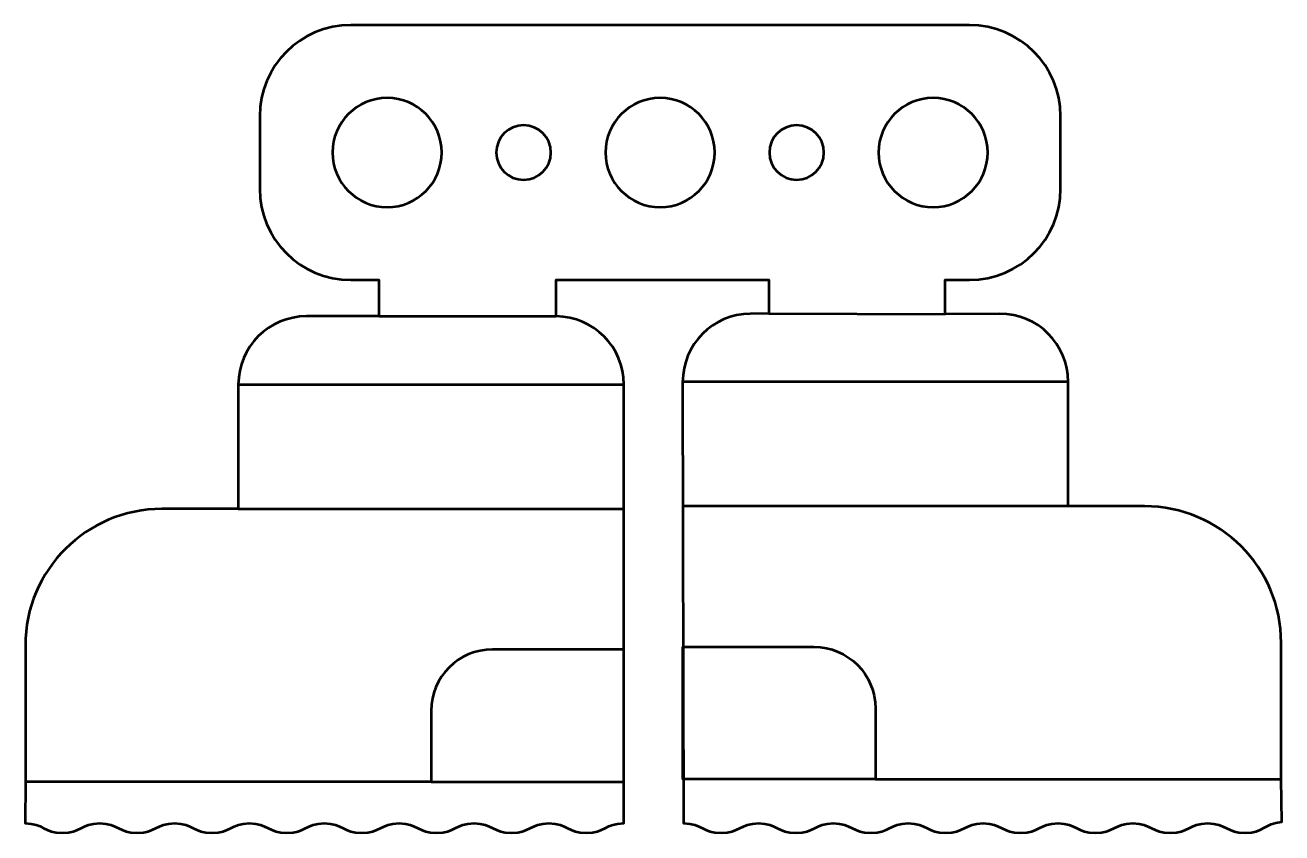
# Model space of a CAD drawing. Header units: centimetres. Extents: x -2.99 to 3.92, y -1.74 to 2.7.
import ezdxf

# ---------------------------------------------------------------- set-up
doc = ezdxf.new("R2010")
doc.units = ezdxf.units.CM
doc.header["$MEASUREMENT"] = 0
doc.layers.add('Layer 1', color=7, linetype='Continuous')

msp = doc.modelspace()

# ---------------------------------------------------------------- linework, layer by layer
at = {"layer": 'Layer 1', "lineweight": 53}
for points, knots in [([(2.2, 1.3), (2.2, 1.3), (2.06657, 1.3), (2.06657, 1.3), (2.06657, 1.3), (2.06657, 1.3), (2.06657, 1.1118), (2.06657, 1.1118), (2.06657, 1.1118), (2.06657, 1.1118), (2.36686, 1.11463), (2.36686, 1.11463), (2.36686, 1.11463), (2.57403, 1.11463), (2.74203, 0.94663), (2.74203, 0.73945), (2.74203, 0.73945), (2.74203, 0.73945), (2.74203, 0.05629), (2.74203, 0.05629), (2.74203, 0.05629), (2.74203, 0.05629), (3.16193, 0.05629), (3.16193, 0.05629), (3.16193, 0.05629), (3.57601, 0.05629), (3.91204, -0.27971), (3.91204, -0.69379), (3.91204, -0.69379), (3.91204, -0.69379), (3.91204, -1.44387), (3.91204, -1.44387), (3.91204, -1.44387), (3.91204, -1.44387), (3.91588, -1.6783), (3.91588, -1.6783), (3.91588, -1.6783), (3.81695, -1.68561), (3.81695, -1.73812), (3.71419, -1.73812), (3.71419, -1.73812), (3.61135, -1.73812), (3.61135, -1.68561), (3.50854, -1.68561), (3.50854, -1.68561), (3.40573, -1.68561), (3.40573, -1.73812), (3.30292, -1.73812), (3.30292, -1.73812), (3.20009, -1.73812), (3.20009, -1.68561), (3.09727, -1.68561), (3.09727, -1.68561), (2.99447, -1.68561), (2.99447, -1.73812), (2.89163, -1.73812), (2.89163, -1.73812), (2.78882, -1.73812), (2.78882, -1.68561), (2.68601, -1.68561), (2.68601, -1.68561), (2.58318, -1.68561), (2.58318, -1.73812), (2.48032, -1.73812), (2.48032, -1.73812), (2.37755, -1.73812), (2.37755, -1.68561), (2.27479, -1.68561), (2.27479, -1.68561), (2.17198, -1.68561), (2.17198, -1.73812), (2.06915, -1.73812), (2.06915, -1.73812), (1.96634, -1.73812), (1.96634, -1.68561), (1.86353, -1.68561), (1.86353, -1.68561), (1.76072, -1.68561), (1.76072, -1.73812), (1.65788, -1.73812), (1.65788, -1.73812), (1.55505, -1.73812), (1.55505, -1.68561), (1.45221, -1.68561), (1.45221, -1.68561), (1.34929, -1.68561), (1.34929, -1.73812), (1.24643, -1.73812), (1.24643, -1.73812), (1.1436, -1.73812), (1.1436, -1.68561), (1.04077, -1.68561), (1.04077, -1.68561), (0.93782, -1.68561), (0.93782, -1.73812), (0.83491, -1.73812), (0.83491, -1.73812), (0.73197, -1.73812), (0.73197, -1.68561), (0.62905, -1.68561), (0.62905, -1.68561), (0.62905, -1.68561), (0.62379, 0.73945), (0.62379, 0.73945), (0.62379, 0.73945), (0.62379, 0.94531), (0.78967, 1.11251), (0.99526, 1.11463), (0.99526, 1.11463), (0.99526, 1.11463), (1.09714, 1.11545), (1.09714, 1.11545), (1.09714, 1.11545), (1.09714, 1.11545), (1.09714, 1.3), (1.09714, 1.3), (1.09714, 1.3), (1.09714, 1.3), (-0.0707, 1.3), (-0.0707, 1.3), (-0.0707, 1.3), (-0.0707, 1.3), (-0.0707, 1.10021), (-0.0707, 1.10021), (-0.0707, 1.10021), (0.13488, 1.09809), (0.30078, 0.93089), (0.30078, 0.72504), (0.30078, 0.72504), (0.30078, 0.72504), (0.30073, -1.4583), (0.30073, -1.4583), (0.30073, -1.4583), (0.30073, -1.4583), (0.30069, -1.68551), (0.30069, -1.68551), (0.30069, -1.68551), (0.19779, -1.68561), (0.19779, -1.73812), (0.09486, -1.73812), (0.09486, -1.73812), (-0.00806, -1.73812), (-0.00806, -1.68561), (-0.11098, -1.68561), (-0.11098, -1.68561), (-0.21384, -1.68561), (-0.21384, -1.73812), (-0.31667, -1.73812), (-0.31667, -1.73812), (-0.41955, -1.73812), (-0.41955, -1.68561), (-0.52245, -1.68561), (-0.52245, -1.68561), (-0.62528, -1.68561), (-0.62528, -1.73812), (-0.72813, -1.73812), (-0.72813, -1.73812), (-0.83094, -1.73812), (-0.83094, -1.68561), (-0.93376, -1.68561), (-0.93376, -1.68561), (-1.03657, -1.68561), (-1.03657, -1.73812), (-1.1394, -1.73812), (-1.1394, -1.73812), (-1.24221, -1.73812), (-1.24221, -1.68561), (-1.34503, -1.68561), (-1.34503, -1.68561), (-1.44779, -1.68561), (-1.44779, -1.73812), (-1.55056, -1.73812), (-1.55056, -1.73812), (-1.65339, -1.73812), (-1.65339, -1.68561), (-1.75625, -1.68561), (-1.75625, -1.68561), (-1.85905, -1.68561), (-1.85905, -1.73812), (-1.96188, -1.73812), (-1.96188, -1.73812), (-2.0647, -1.73812), (-2.0647, -1.68561), (-2.16751, -1.68561), (-2.16751, -1.68561), (-2.27034, -1.68561), (-2.27034, -1.73812), (-2.37315, -1.73812), (-2.37315, -1.73812), (-2.47596, -1.73812), (-2.47596, -1.68561), (-2.57878, -1.68561), (-2.57878, -1.68561), (-2.6816, -1.68561), (-2.6816, -1.73812), (-2.78441, -1.73812), (-2.78441, -1.73812), (-2.88718, -1.73812), (-2.88718, -1.68561), (-2.98872, -1.6855), (-2.98872, -1.6855), (-2.98872, -1.6855), (-2.98747, -1.4583), (-2.98747, -1.4583), (-2.98747, -1.4583), (-2.98747, -1.4583), (-2.98746, -0.70821), (-2.98746, -0.70821), (-2.98746, -0.70821), (-2.98746, -0.29413), (-2.65144, 0.04188), (-2.23737, 0.04188), (-2.23737, 0.04188), (-2.23737, 0.04188), (-1.81747, 0.04188), (-1.81747, 0.04188), (-1.81747, 0.04188), (-1.81747, 0.04188), (-1.81747, 0.72504), (-1.81747, 0.72504), (-1.81747, 0.72504), (-1.81747, 0.93221), (-1.64947, 1.10021), (-1.4423, 1.10021), (-1.4423, 1.10021), (-1.4423, 1.10021), (-1.0457, 1.10023), (-1.0457, 1.10023), (-1.0457, 1.10023), (-1.0457, 1.10023), (-1.0457, 1.3), (-1.0457, 1.3), (-1.0457, 1.3), (-1.0457, 1.3), (-1.2, 1.3), (-1.2, 1.3), (-1.2, 1.3), (-1.47614, 1.3), (-1.7, 1.52386), (-1.7, 1.8), (-1.7, 1.8), (-1.7, 1.8), (-1.7, 2.2), (-1.7, 2.2), (-1.7, 2.2), (-1.7, 2.47614), (-1.47614, 2.7), (-1.2, 2.7), (-1.2, 2.7), (-1.2, 2.7), (2.2, 2.7), (2.2, 2.7), (2.2, 2.7), (2.47614, 2.7), (2.7, 2.47614), (2.7, 2.2), (2.7, 2.2), (2.7, 2.2), (2.7, 1.8), (2.7, 1.8), (2.7, 1.8), (2.7, 1.52386), (2.47614, 1.3), (2.2, 1.3)], [0, 0, 0, 0, 0.0149254, 0.0149254, 0.0149254, 0.0149254, 0.0298507, 0.0298507, 0.0298507, 0.0298507, 0.0447761, 0.0447761, 0.0447761, 0.0447761, 0.0597015, 0.0597015, 0.0597015, 0.0597015, 0.0746269, 0.0746269, 0.0746269, 0.0746269, 0.0895522, 0.0895522, 0.0895522, 0.0895522, 0.1044776, 0.1044776, 0.1044776, 0.1044776, 0.119403, 0.119403, 0.119403, 0.119403, 0.1343284, 0.1343284, 0.1343284, 0.1343284, 0.1492537, 0.1492537, 0.1492537, 0.1492537, 0.1641791, 0.1641791, 0.1641791, 0.1641791, 0.1791045, 0.1791045, 0.1791045, 0.1791045, 0.1940299, 0.1940299, 0.1940299, 0.1940299, 0.2089552, 0.2089552, 0.2089552, 0.2089552, 0.2238806, 0.2238806, 0.2238806, 0.2238806, 0.238806, 0.238806, 0.238806, 0.238806, 0.2537313, 0.2537313, 0.2537313, 0.2537313, 0.2686567, 0.2686567, 0.2686567, 0.2686567, 0.2835821, 0.2835821, 0.2835821, 0.2835821, 0.2985075, 0.2985075, 0.2985075, 0.2985075, 0.3134328, 0.3134328, 0.3134328, 0.3134328, 0.3283582, 0.3283582, 0.3283582, 0.3283582, 0.3432836, 0.3432836, 0.3432836, 0.3432836, 0.358209, 0.358209, 0.358209, 0.358209, 0.3731343, 0.3731343, 0.3731343, 0.3731343, 0.3880597, 0.3880597, 0.3880597, 0.3880597, 0.4029851, 0.4029851, 0.4029851, 0.4029851, 0.4179104, 0.4179104, 0.4179104, 0.4179104, 0.4328358, 0.4328358, 0.4328358, 0.4328358, 0.4477612, 0.4477612, 0.4477612, 0.4477612, 0.4626866, 0.4626866, 0.4626866, 0.4626866, 0.4776119, 0.4776119, 0.4776119, 0.4776119, 0.4925373, 0.4925373, 0.4925373, 0.4925373, 0.5074627, 0.5074627, 0.5074627, 0.5074627, 0.5223881, 0.5223881, 0.5223881, 0.5223881, 0.5373134, 0.5373134, 0.5373134, 0.5373134, 0.5522388, 0.5522388, 0.5522388, 0.5522388, 0.5671642, 0.5671642, 0.5671642, 0.5671642, 0.5820896, 0.5820896, 0.5820896, 0.5820896, 0.5970149, 0.5970149, 0.5970149, 0.5970149, 0.6119403, 0.6119403, 0.6119403, 0.6119403, 0.6268657, 0.6268657, 0.6268657, 0.6268657, 0.641791, 0.641791, 0.641791, 0.641791, 0.6567164, 0.6567164, 0.6567164, 0.6567164, 0.6716418, 0.6716418, 0.6716418, 0.6716418, 0.6865672, 0.6865672, 0.6865672, 0.6865672, 0.7014925, 0.7014925, 0.7014925, 0.7014925, 0.7164179, 0.7164179, 0.7164179, 0.7164179, 0.7313433, 0.7313433, 0.7313433, 0.7313433, 0.7462687, 0.7462687, 0.7462687, 0.7462687, 0.761194, 0.761194, 0.761194, 0.761194, 0.7761194, 0.7761194, 0.7761194, 0.7761194, 0.7910448, 0.7910448, 0.7910448, 0.7910448, 0.8059701, 0.8059701, 0.8059701, 0.8059701, 0.8208955, 0.8208955, 0.8208955, 0.8208955, 0.8358209, 0.8358209, 0.8358209, 0.8358209, 0.8507463, 0.8507463, 0.8507463, 0.8507463, 0.8656716, 0.8656716, 0.8656716, 0.8656716, 0.880597, 0.880597, 0.880597, 0.880597, 0.8955224, 0.8955224, 0.8955224, 0.8955224, 0.9104478, 0.9104478, 0.9104478, 0.9104478, 0.9253731, 0.9253731, 0.9253731, 0.9253731, 0.9402985, 0.9402985, 0.9402985, 0.9402985, 0.9552239, 0.9552239, 0.9552239, 0.9552239, 0.9701493, 0.9701493, 0.9701493, 0.9701493, 1, 1, 1, 1]), ([(-1.3, 2), (-1.3, 2.16568), (-1.16568, 2.3), (-1, 2.3), (-1, 2.3), (-0.83432, 2.3), (-0.7, 2.16568), (-0.7, 2), (-0.7, 2), (-0.7, 1.83432), (-0.83432, 1.7), (-1, 1.7), (-1, 1.7), (-1.16568, 1.7), (-1.3, 1.83432), (-1.3, 2)], [0, 0, 0, 0, 0.2, 0.2, 0.2, 0.2, 0.4, 0.4, 0.4, 0.4, 0.6, 0.6, 0.6, 0.6, 1, 1, 1, 1]), ([(0.2, 2), (0.2, 2.16568), (0.33432, 2.3), (0.5, 2.3), (0.5, 2.3), (0.66568, 2.3), (0.8, 2.16568), (0.8, 2), (0.8, 2), (0.8, 1.83432), (0.66568, 1.7), (0.5, 1.7), (0.5, 1.7), (0.33432, 1.7), (0.2, 1.83432), (0.2, 2)], [0, 0, 0, 0, 0.2, 0.2, 0.2, 0.2, 0.4, 0.4, 0.4, 0.4, 0.6, 0.6, 0.6, 0.6, 1, 1, 1, 1]), ([(1.7, 2), (1.7, 2.16568), (1.83432, 2.3), (2, 2.3), (2, 2.3), (2.16568, 2.3), (2.3, 2.16568), (2.3, 2), (2.3, 2), (2.3, 1.83432), (2.16568, 1.7), (2, 1.7), (2, 1.7), (1.83432, 1.7), (1.7, 1.83432), (1.7, 2)], [0, 0, 0, 0, 0.2, 0.2, 0.2, 0.2, 0.4, 0.4, 0.4, 0.4, 0.6, 0.6, 0.6, 0.6, 1, 1, 1, 1]), ([(-0.4, 2), (-0.4, 2.08284), (-0.33284, 2.15), (-0.25, 2.15), (-0.25, 2.15), (-0.16716, 2.15), (-0.1, 2.08284), (-0.1, 2), (-0.1, 2), (-0.1, 1.91716), (-0.16716, 1.85), (-0.25, 1.85), (-0.25, 1.85), (-0.33284, 1.85), (-0.4, 1.91716), (-0.4, 2)], [0, 0, 0, 0, 0.2, 0.2, 0.2, 0.2, 0.4, 0.4, 0.4, 0.4, 0.6, 0.6, 0.6, 0.6, 1, 1, 1, 1]), ([(1.1, 2), (1.1, 2.08284), (1.16716, 2.15), (1.25, 2.15), (1.25, 2.15), (1.33284, 2.15), (1.4, 2.08284), (1.4, 2), (1.4, 2), (1.4, 1.91716), (1.33284, 1.85), (1.25, 1.85), (1.25, 1.85), (1.16716, 1.85), (1.1, 1.91716), (1.1, 2)], [0, 0, 0, 0, 0.2, 0.2, 0.2, 0.2, 0.4, 0.4, 0.4, 0.4, 0.6, 0.6, 0.6, 0.6, 1, 1, 1, 1])]:
    msp.add_open_spline(points, degree=3, knots=knots, dxfattribs=at)
at = {"layer": 'Layer 1', "color": 5, "lineweight": 53}
for points in [[(1.09714, 1.11545), (1.09714, 1.11545), (2.06657, 1.1118), (2.06657, 1.1118)], [(-1.04395, 1.1001), (-1.04395, 1.1001), (-0.07267, 1.1001), (-0.07267, 1.1001)], [(-1.81747, 0.72504), (-1.81747, 0.72504), (0.30069, 0.72504), (0.30069, 0.72504)], [(2.74203, 0.73945), (2.74203, 0.73945), (0.62387, 0.73945), (0.62387, 0.73945)], [(-1.81747, 0.04188), (-1.81747, 0.04188), (0.30077, 0.04188), (0.30077, 0.04188)], [(2.74203, 0.05629), (2.74203, 0.05629), (0.62379, 0.05629), (0.62379, 0.05629)], [(-0.42059, -0.73046), (-0.60712, -0.73046), (-0.75836, -0.88169), (-0.75836, -1.06824)], [(0.30069, -0.73046), (0.30069, -0.73046), (-0.42059, -0.73046), (-0.42059, -0.73046)], [(0.62388, -0.71604), (0.62388, -0.71604), (1.34517, -0.71604), (1.34517, -0.71604)], [(1.34517, -0.71604), (1.5317, -0.71604), (1.68293, -0.86727), (1.68293, -1.05382)], [(1.68292, -1.4439), (1.68292, -1.4439), (3.91204, -1.44387), (3.91204, -1.44387)], [(-0.75836, -1.45832), (-0.75836, -1.45832), (-2.98746, -1.4583), (-2.98746, -1.4583)]]:
    msp.add_open_spline(points, degree=3, dxfattribs=at)
for points in [[(-0.75836, -1.06824), (-0.75836, -1.06824), (-0.75836, -1.45832), (-0.75836, -1.45832), (-0.75836, -1.45832), (-0.75836, -1.45832), (0.30069, -1.45832), (0.30069, -1.45832), (0.30069, -1.45832), (0.30069, -1.45832), (0.30069, -0.73046), (0.30069, -0.73046)], [(1.68293, -1.05382), (1.68293, -1.05382), (1.68293, -1.4439), (1.68293, -1.4439), (1.68293, -1.4439), (1.68293, -1.4439), (0.62388, -1.4439), (0.62388, -1.4439), (0.62388, -1.4439), (0.62388, -1.4439), (0.62388, -0.71604), (0.62388, -0.71604)]]:
    msp.add_open_spline(points, degree=3, knots=[0, 0, 0, 0, 0.25, 0.25, 0.25, 0.25, 0.5, 0.5, 0.5, 0.5, 1, 1, 1, 1], dxfattribs=at)

doc.saveas('drawing.dxf')
